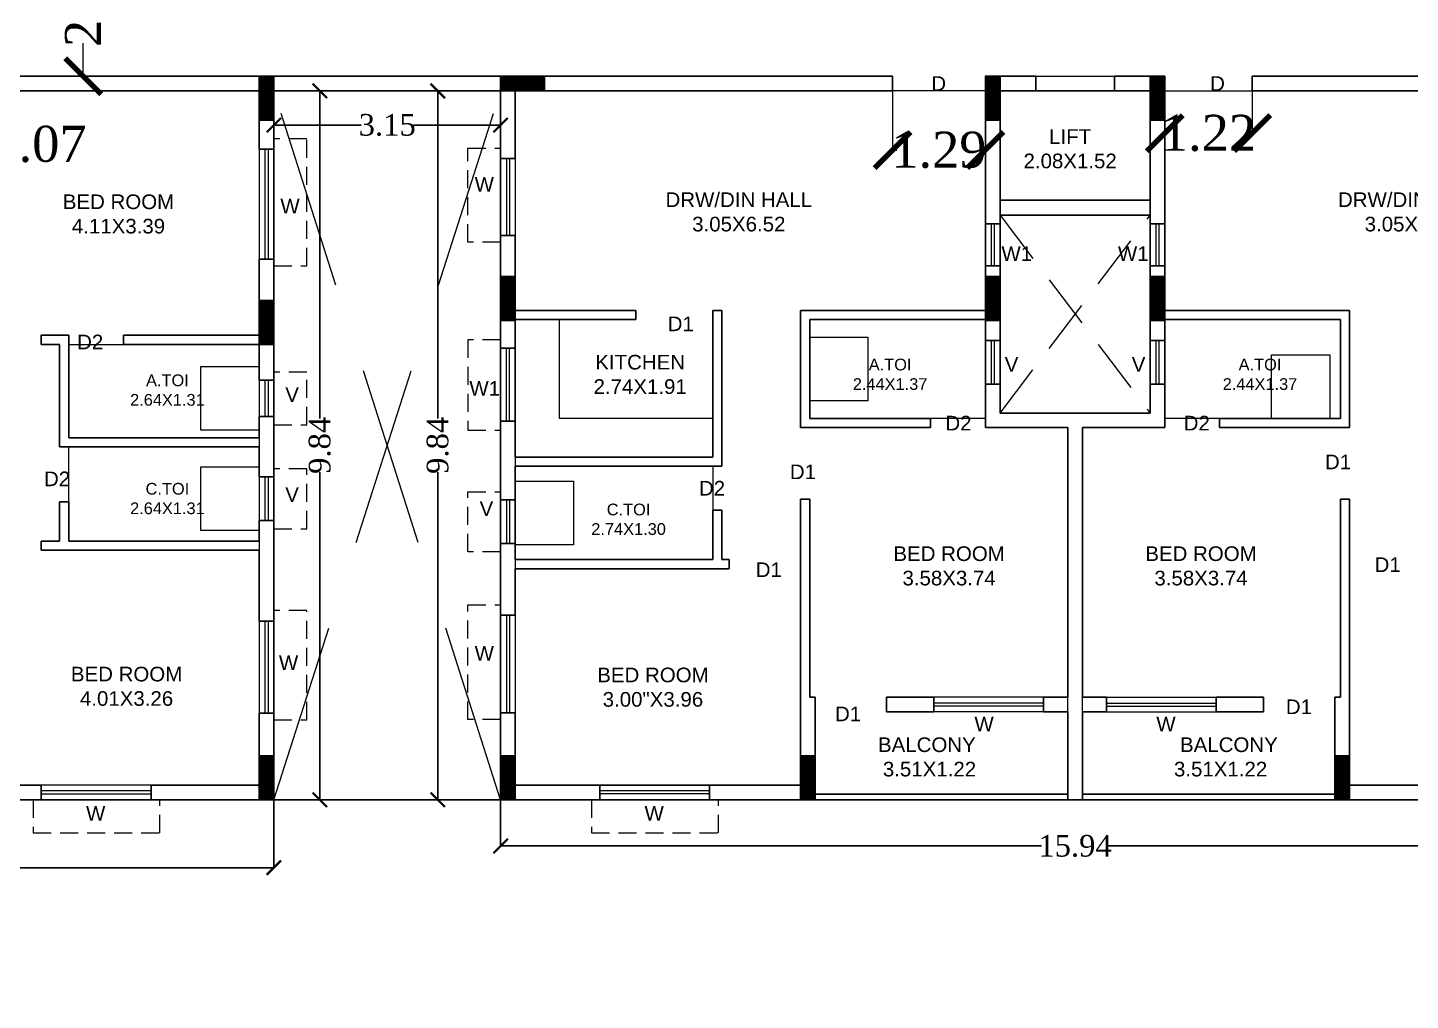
# Model space of a CAD drawing. Header units: metres. Extents: x 0 to 63445, y 32361 to 32804.
# Drawn here: x 63177.8 to 63196.99, y 32524.89 to 32538.39 of the extents above; entities that cross this region are included whole.
import ezdxf

# ---------------------------------------------------------------- set-up
doc = ezdxf.new("R2010")
doc.units = ezdxf.units.M
doc.header["$MEASUREMENT"] = 0
doc.header["$PDMODE"] = 34
doc.header["$PDSIZE"] = -10
for name, pattern in [('CONTINULUS', [0]), ('DASHED', [0.75, 0.5, -0.25]), ('DASHED2', [0.375, 0.25, -0.125])]:
    doc.linetypes.add(name, pattern=pattern)
doc.layers.get('0').update_dxf_attribs({"lineweight": 25})
doc.layers.add('BLK_1_FLR_7_BATH', color=3, linetype='Continuous', plot=False)
for name, color, linetype, lineweight in [('BLK_1_FLR_7_BLT_UP_AREA', 14, 'DASHED', 9), ('BLK_1_FLR_7_BLT_UP_AREA_DEDUCT', 41, 'DASHED', 9), ('BLK_1_FLR_7_EXIT_WIDTH_DOOR', 7, 'Continuous', 0), ('BLK_1_FLR_7_EXIT_WIDTH_STAIR', 7, 'Continuous', 0), ('BLK_1_FLR_7_LIFT_2', 1, 'DASHED', 9), ('BLK_1_FLR_7_UNITFA', 7, 'Continuous', 0), ('BLK_1_FLR_7_WATER_CLOSET', 7, 'Continuous', 0), ('COLUMN', 1, 'Continuous', 30), ('elev', 252, 'Continuous', 20), ('hatch', 251, 'Continuous', 20), ('PLAN_INFO', 1, 'Continuous', 20), ('TEXT-2', 65, 'Continuous', 18), ('wall', 7, 'Continuous', 30), ('window', 154, 'Continuous', 9)]:
    doc.layers.add(name, color=color, linetype=linetype, lineweight=lineweight)
doc.layers.add('text', color=65, linetype='Continuous')
doc.styles.add('AutoDCRFont', font='arial.ttf')
doc.styles.get("Standard").update_dxf_attribs({"font": 'arial.ttf', "height": 0.4})
doc.styles.add('style2', font='arial.ttf', dxfattribs={"height": 0.25})
doc.styles.add('TNR', font='times.ttf', dxfattribs={"height": 0.5})
doc.dimstyles.new('ARCHANA', dxfattribs={"dimscale": 0, "dimtxt": 0.5, "dimasz": 0.5, "dimexe": 0, "dimexo": 0, "dimgap": 0, "dimtad": 0, "dimzin": 0, "dimdsep": 46, "dimtxsty": 'TNR', "dimblk": 'ARCHTICK', "dimcen": 0.09, "dimclrd": 36, "dimclre": 36, "dimclrt": 7, "dimadec": 0, "dimazin": 0, "dimtfac": 1, "dimtofl": 0, "dimtmove": 0, "dimatfit": 3, "dimldrblk": 'ARCHTICK', "dimfxl": 1, "dimfrac": 2, "dimtolj": 1, "dimtzin": 0, "dimlwd": -1, "dimlwe": -1, "dimarcsym": 0})

# ---------------------------------------------------------------- blocks, each defined once
blk = doc.blocks.new('A$C7D115503')
at = {"layer": 'COLUMN', "ltscale": 3}
h = blk.add_hatch(dxfattribs=at)
h.set_pattern_fill('ANSI31', color=256, style=0)
h.paths.add_polyline_path([(-14.36, -11.59), (-6.36, -11.59), (-6.36, 12.41), (-14.36, 12.41)])
at = {"layer": 'COLUMN', "ltscale": 0.05}
for p, q in [((-14.36, 12.41), (-6.36, 12.41)), ((-14.36, 12.41), (-14.36, -11.59)), ((-6.36, 12.41), (-6.36, -11.59)), ((-6.36, -11.59), (-14.36, -11.59))]:
    blk.add_line(p, q, dxfattribs=at)
blk = doc.blocks.new('_ArchTick')
at = {"color": 0, "linetype": 'ByBlock', "const_width": 0.15}
blk.add_lwpolyline([(-0.5, -0.5), (0.5, 0.5)], dxfattribs=at)
blk = doc.blocks.new('*D505')
at = {"layer": 'Defpoints', "color": 0, "ltscale": 0.5, "transparency": 16777216}
for p in [(63170.897, 32527.672), (63181.212, 32527.672), (63181.212, 32526.73)]:
    blk.add_point(p, dxfattribs=at)
at = {"layer": 'wall', "color": 36, "ltscale": 0.5, "transparency": 16777216}
for p, q in [((63170.897, 32527.672), (63170.897, 32526.73)), ((63181.212, 32527.672), (63181.212, 32526.73)), ((63170.897, 32526.73), (63175.609, 32526.73)), ((63181.212, 32526.73), (63176.5, 32526.73))]:
    blk.add_line(p, q, dxfattribs=at)
at = {"layer": 'wall', "color": 36, "ltscale": 0.5, "transparency": 16777216, "xscale": 0.2, "yscale": 0.2, "zscale": 0.2, "rotation": 180}
blk.add_blockref('_ArchTick', (63170.897, 32526.73), dxfattribs=at)
at = {"layer": 'wall', "color": 36, "ltscale": 0.5, "transparency": 16777216, "xscale": 0.2, "yscale": 0.2, "zscale": 0.2}
blk.add_blockref('_ArchTick', (63181.212, 32526.73), dxfattribs=at)
at = {"layer": 'wall', "color": 7, "ltscale": 0.5, "transparency": 16777216, "insert": (63176.054, 32526.73), "char_height": 0.5, "attachment_point": 5, "style": 'TNR'}
blk.add_mtext('\\A1;{\\H0.6x;10.31}', dxfattribs=at)
blk = doc.blocks.new('*D506')
at = {"layer": 'Defpoints', "color": 0, "ltscale": 0.5, "transparency": 16777216}
for p in [(63181.212, 32537.51), (63181.85, 32537.51), (63181.212, 32527.672)]:
    blk.add_point(p, dxfattribs=at)
at = {"layer": 'wall', "color": 36, "ltscale": 0.5, "transparency": 16777216}
for p, q in [((63181.212, 32537.51), (63181.85, 32537.51)), ((63181.85, 32537.51), (63181.85, 32532.962)), ((63181.85, 32527.672), (63181.85, 32532.22)), ((63181.212, 32527.672), (63181.85, 32527.672))]:
    blk.add_line(p, q, dxfattribs=at)
at = {"layer": 'wall', "color": 36, "ltscale": 0.5, "transparency": 16777216, "xscale": 0.2, "yscale": 0.2, "zscale": 0.2}
for p, rotation in [((63181.85, 32537.51), 90), ((63181.85, 32527.672), 270)]:
    blk.add_blockref('_ArchTick', p, dxfattribs=dict(at, rotation=rotation))
at = {"layer": 'wall', "color": 7, "ltscale": 0.5, "transparency": 16777216, "insert": (63181.85, 32532.591), "char_height": 0.5, "attachment_point": 5, "rotation": 90, "style": 'TNR'}
blk.add_mtext('\\A1;{\\H0.6x;9.84}', dxfattribs=at)
blk = doc.blocks.new('*D507')
at = {"layer": 'Defpoints', "color": 0, "ltscale": 0.5, "transparency": 16777216}
for p in [(63181.212, 32537.51), (63184.36, 32537.51), (63184.36, 32537.036)]:
    blk.add_point(p, dxfattribs=at)
at = {"layer": 'wall', "color": 36, "ltscale": 0.5, "transparency": 16777216}
for p, q in [((63181.212, 32537.51), (63181.212, 32537.036)), ((63184.36, 32537.51), (63184.36, 32537.036)), ((63181.212, 32537.036), (63182.422, 32537.036)), ((63184.36, 32537.036), (63183.15, 32537.036))]:
    blk.add_line(p, q, dxfattribs=at)
at = {"layer": 'wall', "color": 36, "ltscale": 0.5, "transparency": 16777216, "xscale": 0.2, "yscale": 0.2, "zscale": 0.2, "rotation": 180}
blk.add_blockref('_ArchTick', (63181.212, 32537.036), dxfattribs=at)
at = {"layer": 'wall', "color": 36, "ltscale": 0.5, "transparency": 16777216, "xscale": 0.2, "yscale": 0.2, "zscale": 0.2}
blk.add_blockref('_ArchTick', (63184.36, 32537.036), dxfattribs=at)
at = {"layer": 'wall', "color": 7, "ltscale": 0.5, "transparency": 16777216, "insert": (63182.786, 32537.036), "char_height": 0.5, "attachment_point": 5, "style": 'TNR'}
blk.add_mtext('\\A1;{\\H0.6x;3.15}', dxfattribs=at)
blk = doc.blocks.new('*D508')
at = {"layer": 'Defpoints', "color": 0, "ltscale": 0.5, "transparency": 16777216}
for p in [(63184.36, 32537.51), (63183.487, 32527.672), (63184.36, 32527.672)]:
    blk.add_point(p, dxfattribs=at)
at = {"layer": 'wall', "color": 36, "ltscale": 0.5, "transparency": 16777216}
for p, q in [((63184.36, 32537.51), (63183.487, 32537.51)), ((63183.487, 32537.51), (63183.487, 32532.962)), ((63183.487, 32527.672), (63183.487, 32532.22)), ((63184.36, 32527.672), (63183.487, 32527.672))]:
    blk.add_line(p, q, dxfattribs=at)
at = {"layer": 'wall', "color": 36, "ltscale": 0.5, "transparency": 16777216, "xscale": 0.2, "yscale": 0.2, "zscale": 0.2}
for p, rotation in [((63183.487, 32537.51), 90), ((63183.487, 32527.672), 270)]:
    blk.add_blockref('_ArchTick', p, dxfattribs=dict(at, rotation=rotation))
at = {"layer": 'wall', "color": 7, "ltscale": 0.5, "transparency": 16777216, "insert": (63183.487, 32532.591), "char_height": 0.5, "attachment_point": 5, "rotation": 90, "style": 'TNR'}
blk.add_mtext('\\A1;{\\H0.6x;9.84}', dxfattribs=at)
blk = doc.blocks.new('*D509')
at = {"layer": 'Defpoints', "color": 0, "ltscale": 0.5, "transparency": 16777216}
for p in [(63184.36, 32527.672), (63200.304, 32527.672), (63200.304, 32527.031)]:
    blk.add_point(p, dxfattribs=at)
at = {"layer": 'wall', "color": 36, "ltscale": 0.5, "transparency": 16777216}
for p, q in [((63184.36, 32527.672), (63184.36, 32527.031)), ((63200.304, 32527.672), (63200.304, 32527.031)), ((63184.36, 32527.031), (63191.867, 32527.031)), ((63200.304, 32527.031), (63192.797, 32527.031))]:
    blk.add_line(p, q, dxfattribs=at)
at = {"layer": 'wall', "color": 36, "ltscale": 0.5, "transparency": 16777216, "xscale": 0.2, "yscale": 0.2, "zscale": 0.2, "rotation": 180}
blk.add_blockref('_ArchTick', (63184.36, 32527.031), dxfattribs=at)
at = {"layer": 'wall', "color": 36, "ltscale": 0.5, "transparency": 16777216, "xscale": 0.2, "yscale": 0.2, "zscale": 0.2}
blk.add_blockref('_ArchTick', (63200.304, 32527.031), dxfattribs=at)
at = {"layer": 'wall', "color": 7, "ltscale": 0.5, "transparency": 16777216, "insert": (63192.332, 32527.031), "char_height": 0.5, "attachment_point": 5, "style": 'TNR'}
blk.add_mtext('\\A1;{\\H0.6x;15.94}', dxfattribs=at)
blk = doc.blocks.new('*D961')
at = {"layer": 'BLK_1_FLR_7_EXIT_WIDTH_STAIR', "color": 36, "ltscale": 0.5, "transparency": 16777216}
for p, q in [((63177.907, 32539.847), (63178.568, 32539.847)), ((63178.568, 32539.847), (63178.568, 32539.388)), ((63178.568, 32537.714), (63178.568, 32538.173)), ((63177.907, 32537.714), (63178.568, 32537.714))]:
    blk.add_line(p, q, dxfattribs=at)
at = {"layer": 'Defpoints', "color": 0, "ltscale": 0.5, "transparency": 16777216}
for p in [(63177.907, 32539.847), (63178.568, 32539.847), (63177.907, 32537.714)]:
    blk.add_point(p, dxfattribs=at)
at = {"layer": 'BLK_1_FLR_7_EXIT_WIDTH_STAIR', "color": 36, "ltscale": 0.5, "transparency": 16777216, "xscale": 0.5, "yscale": 0.5, "zscale": 0.5}
for p, rotation in [((63178.568, 32539.847), 90), ((63178.568, 32537.714), 270)]:
    blk.add_blockref('_ArchTick', p, dxfattribs=dict(at, rotation=rotation))
at = {"layer": 'BLK_1_FLR_7_EXIT_WIDTH_STAIR', "color": 7, "ltscale": 0.5, "transparency": 16777216, "insert": (63178.568, 32538.78), "char_height": 0.5, "attachment_point": 5, "rotation": 90, "style": 'TNR'}
blk.add_mtext('\\A1;2.13', dxfattribs=at)
blk = doc.blocks.new('*D962')
at = {"layer": 'BLK_1_FLR_7_EXIT_WIDTH_DOOR', "color": 36, "ltscale": 0.5, "transparency": 16777216}
for p, q in [((63189.799, 32537.714), (63189.799, 32536.689)), ((63191.088, 32537.714), (63191.088, 32536.689)), ((63189.799, 32536.689), (63189.857, 32536.689)), ((63191.088, 32536.689), (63191.03, 32536.689))]:
    blk.add_line(p, q, dxfattribs=at)
at = {"layer": 'Defpoints', "color": 0, "ltscale": 0.5, "transparency": 16777216}
for p in [(63189.799, 32537.714), (63191.088, 32537.714), (63191.088, 32536.689)]:
    blk.add_point(p, dxfattribs=at)
at = {"layer": 'BLK_1_FLR_7_EXIT_WIDTH_DOOR', "color": 36, "ltscale": 0.5, "transparency": 16777216, "xscale": 0.5, "yscale": 0.5, "zscale": 0.5, "rotation": 180}
blk.add_blockref('_ArchTick', (63189.799, 32536.689), dxfattribs=at)
at = {"layer": 'BLK_1_FLR_7_EXIT_WIDTH_DOOR', "color": 36, "ltscale": 0.5, "transparency": 16777216, "xscale": 0.5, "yscale": 0.5, "zscale": 0.5}
blk.add_blockref('_ArchTick', (63191.088, 32536.689), dxfattribs=at)
at = {"layer": 'BLK_1_FLR_7_EXIT_WIDTH_DOOR', "color": 7, "ltscale": 0.5, "transparency": 16777216, "insert": (63190.443, 32536.689), "char_height": 0.5, "attachment_point": 5, "style": 'TNR'}
blk.add_mtext('\\A1;1.29', dxfattribs=at)
blk = doc.blocks.new('*D1049')
at = {"layer": 'BLK_1_FLR_7_EXIT_WIDTH_DOOR', "color": 36, "ltscale": 0.5, "transparency": 16777216}
for p, q in [((63175.8, 32537.358), (63175.8, 32536.77)), ((63176.866, 32537.358), (63176.866, 32536.77)), ((63175.8, 32536.77), (63176.866, 32536.77)), ((63176.866, 32536.77), (63177.366, 32536.77))]:
    blk.add_line(p, q, dxfattribs=at)
at = {"layer": 'Defpoints', "color": 0, "ltscale": 0.5, "transparency": 16777216}
for p in [(63175.8, 32537.358), (63176.866, 32537.358), (63176.866, 32536.77)]:
    blk.add_point(p, dxfattribs=at)
at = {"layer": 'BLK_1_FLR_7_EXIT_WIDTH_DOOR', "color": 36, "ltscale": 0.5, "transparency": 16777216, "xscale": 0.5, "yscale": 0.5, "zscale": 0.5, "rotation": 180}
blk.add_blockref('_ArchTick', (63175.8, 32536.77), dxfattribs=at)
at = {"layer": 'BLK_1_FLR_7_EXIT_WIDTH_DOOR', "color": 36, "ltscale": 0.5, "transparency": 16777216, "xscale": 0.5, "yscale": 0.5, "zscale": 0.5}
blk.add_blockref('_ArchTick', (63176.866, 32536.77), dxfattribs=at)
at = {"layer": 'BLK_1_FLR_7_EXIT_WIDTH_DOOR', "color": 7, "ltscale": 0.5, "transparency": 16777216, "insert": (63177.953, 32536.77), "char_height": 0.5, "attachment_point": 5, "style": 'TNR'}
blk.add_mtext('\\A1;1.07', dxfattribs=at)
blk = doc.blocks.new('*D1052')
at = {"layer": 'BLK_1_FLR_7_EXIT_WIDTH_DOOR', "color": 36, "ltscale": 0.5, "transparency": 16777216}
for p, q in [((63193.577, 32537.714), (63193.577, 32536.923)), ((63194.792, 32537.714), (63194.792, 32536.923)), ((63193.577, 32536.923), (63193.597, 32536.923)), ((63194.792, 32536.923), (63194.772, 32536.923))]:
    blk.add_line(p, q, dxfattribs=at)
at = {"layer": 'Defpoints', "color": 0, "ltscale": 0.5, "transparency": 16777216}
for p in [(63193.577, 32537.714), (63194.792, 32537.714), (63194.792, 32536.923)]:
    blk.add_point(p, dxfattribs=at)
at = {"layer": 'BLK_1_FLR_7_EXIT_WIDTH_DOOR', "color": 36, "ltscale": 0.5, "transparency": 16777216, "xscale": 0.5, "yscale": 0.5, "zscale": 0.5, "rotation": 180}
blk.add_blockref('_ArchTick', (63193.577, 32536.923), dxfattribs=at)
at = {"layer": 'BLK_1_FLR_7_EXIT_WIDTH_DOOR', "color": 36, "ltscale": 0.5, "transparency": 16777216, "xscale": 0.5, "yscale": 0.5, "zscale": 0.5}
blk.add_blockref('_ArchTick', (63194.792, 32536.923), dxfattribs=at)
at = {"layer": 'BLK_1_FLR_7_EXIT_WIDTH_DOOR', "color": 7, "ltscale": 0.5, "transparency": 16777216, "insert": (63194.184, 32536.923), "char_height": 0.5, "attachment_point": 5, "style": 'TNR'}
blk.add_mtext('\\A1;1.22', dxfattribs=at)

msp = doc.modelspace()

# ---------------------------------------------------------------- linework, layer by layer
at = {"layer": 'BLK_1_FLR_7_BATH', "color": 3}
for points in [[(63191.0875, 32532.9636), (63188.649, 32532.9636), (63188.649, 32534.3352), (63191.0875, 32534.3352)], [(63196.0152, 32532.9636), (63193.5767, 32532.9636), (63193.5767, 32534.3352), (63196.0152, 32534.3352)], [(63181.0084, 32532.6969), (63178.3651, 32532.6969), (63178.3651, 32533.9923), (63181.0084, 32533.9923)], [(63181.0084, 32531.2617), (63178.3651, 32531.2617), (63178.3651, 32532.5699), (63181.0084, 32532.5699)], [(63187.3028, 32531.0053), (63184.5633, 32531.0053), (63184.5633, 32532.302), (63187.3028, 32532.302)]]:
    msp.add_lwpolyline(points, close=True, dxfattribs=at)
at = {"layer": 'BLK_1_FLR_7_BLT_UP_AREA', "color": 14, "linetype": 'CONTINULUS', "ltscale": 0.05}
msp.add_lwpolyline([(63233.1569, 32549.8891), (63170.8973, 32549.8891), (63170.8973, 32548.2802), (63170.2876, 32548.2802), (63170.2876, 32546.4302), (63169.778, 32546.4302), (63169.778, 32546.4302), (63169.778, 32539.9996), (63170.8973, 32539.9996), (63170.8973, 32537.5611), (63169.778, 32537.5611), (63169.778, 32531.1305), (63170.2876, 32531.1305), (63170.2876, 32529.2805), (63170.8973, 32529.2805), (63170.8973, 32527.6716), (63233.1569, 32527.6716)], dxfattribs=at)
at = {"layer": 'BLK_1_FLR_7_BLT_UP_AREA_DEDUCT', "color": 14, "linetype": 'Continuous'}
for points in [[(63184.3601, 32527.6716), (63181.2116, 32527.6716), (63181.2116, 32537.5103), (63184.3601, 32537.5103)], [(63191.2907, 32537.5103), (63193.3736, 32537.5103), (63193.3736, 32535.9931), (63191.2907, 32535.9931)], [(63193.3736, 32535.7831), (63191.2907, 32535.7831), (63191.2907, 32533.0398), (63193.3736, 32533.0398)]]:
    msp.add_lwpolyline(points, close=True, dxfattribs=at)
at = {"layer": 'BLK_1_FLR_7_LIFT_2', "color": 1, "linetype": 'CONTINULUS', "ltscale": 0.05}
msp.add_lwpolyline([(63193.3736, 32537.5103), (63191.2907, 32537.5103), (63191.2907, 32535.9931), (63193.3736, 32535.9931)], close=True, dxfattribs=at)
at = {"layer": 'BLK_1_FLR_7_UNITFA', "color": 3, "ltscale": 0.5}
for points in [[(63169.8542, 32537.4849), (63170.8973, 32537.4849), (63170.8973, 32537.3579), (63176.9934, 32537.3579), (63176.9934, 32537.5103), (63181.0084, 32537.5103), (63181.0084, 32527.8748), (63171.1005, 32527.8748), (63171.1005, 32529.4837), (63170.4899, 32529.4837), (63170.4909, 32531.2617), (63169.8542, 32531.2617), (63169.8542, 32537.4849)], [(63192.2305, 32527.7489), (63192.2305, 32532.8366), (63191.0875, 32532.8366), (63191.0875, 32537.5103), (63184.5633, 32537.5103), (63184.5633, 32527.8759), (63188.5982, 32527.8759), (63188.5982, 32527.7489), (63192.2305, 32527.7489)], [(63192.4338, 32527.7489), (63192.4338, 32532.8366), (63193.5768, 32532.8366), (63193.5768, 32537.5103), (63200.101, 32537.5103), (63200.101, 32527.8759), (63196.0661, 32527.8759), (63196.0661, 32527.7489), (63192.4338, 32527.7489)]]:
    msp.add_lwpolyline(points, close=True, dxfattribs=at)
at = {"layer": 'BLK_1_FLR_7_WATER_CLOSET', "color": 3}
for points in [[(63189.4577, 32533.2069), (63188.649, 32533.2069), (63188.649, 32534.0919), (63189.4577, 32534.0919)], [(63195.8683, 32532.9636), (63195.0596, 32532.9636), (63195.0596, 32533.8485), (63195.8683, 32533.8485)], [(63181.0084, 32532.8013), (63180.1997, 32532.8013), (63180.1997, 32533.6862), (63181.0084, 32533.6862)], [(63181.0084, 32531.409), (63180.1997, 32531.409), (63180.1997, 32532.2939), (63181.0084, 32532.2939)], [(63185.372, 32531.2112), (63184.5633, 32531.2112), (63184.5633, 32532.0961), (63185.372, 32532.0961)]]:
    msp.add_lwpolyline(points, close=True, dxfattribs=at)
at = {"layer": 'elev', "linetype": 'DASHED2', "ltscale": 3}
for p, q in [((63191.2907, 32533.0398), (63193.3736, 32535.7831)), ((63191.2907, 32535.7831), (63193.3736, 32533.0398))]:
    msp.add_line(p, q, dxfattribs=at)
at = {"layer": 'elev', "ltscale": 0.05}
for p in [(63185.1729, 32534.3352), (63187.3028, 32532.9636)]:
    msp.add_line(p, (63185.1729, 32532.9636), dxfattribs=at)
at = {"layer": 'hatch'}
for p, q in [((63191.786, 32537.7135), (63193.0053, 32537.7135)), ((63191.786, 32537.5103), (63193.0053, 32537.5103))]:
    msp.add_line(p, q, dxfattribs=at)
at = {"layer": 'hatch', "linetype": 'DASHED2', "ltscale": 10}
for p, q in [((63181.2116, 32527.6716), (63184.3601, 32537.5103)), ((63184.3601, 32527.6727), (63181.2116, 32537.5103))]:
    msp.add_line(p, q, dxfattribs=at)
at = {"layer": 'wall'}
for p, q in [((63177.0696, 32537.7135), (63181.0084, 32537.7135)), ((63181.2116, 32537.7135), (63189.7994, 32537.7135)), ((63191.0875, 32537.7135), (63191.786, 32537.7135)), ((63191.786, 32537.5103), (63191.786, 32537.7135)), ((63193.5768, 32537.7135), (63192.8783, 32537.7135)), ((63192.8783, 32537.5103), (63192.8783, 32537.7135)), ((63177.0696, 32537.5103), (63181.0084, 32537.5103)), ((63181.2116, 32537.5103), (63189.7994, 32537.5103)), ((63191.2907, 32537.5103), (63191.786, 32537.5103)), ((63193.3736, 32537.5103), (63192.8783, 32537.5103)), ((63191.2907, 32535.7831), (63193.3736, 32535.7831)), ((63191.2907, 32535.7831), (63193.3736, 32535.7831)), ((63177.9841, 32534.1193), (63178.3651, 32534.1193)), ((63177.9841, 32533.9923), (63177.9841, 32534.1193)), ((63178.3651, 32532.6969), (63178.3651, 32534.1193)), ((63179.1271, 32534.1193), (63181.0084, 32534.1193)), ((63179.1271, 32533.9923), (63179.1271, 32534.1193)), ((63178.2381, 32533.9923), (63177.9841, 32533.9923)), ((63178.2381, 32532.5699), (63178.2381, 32533.9923)), ((63179.1271, 32533.9923), (63181.0084, 32533.9923)), ((63178.2381, 32531.2617), (63178.2381, 32531.8079)), ((63178.3651, 32531.2617), (63178.3651, 32531.8079)), ((63181.2116, 32527.6716), (63184.3601, 32527.6716))]:
    msp.add_line(p, q, dxfattribs=at)
at = {"layer": 'wall', "ltscale": 0.05}
for p, q in [((63189.7994, 32537.5103), (63189.7994, 32537.7135)), ((63191.0875, 32535.6647), (63191.0875, 32537.7135)), ((63193.5768, 32535.6647), (63193.5768, 32537.7135)), ((63194.7922, 32537.5103), (63194.7922, 32537.7135)), ((63184.3601, 32537.5103), (63184.3601, 32536.5723)), ((63184.5633, 32537.5103), (63184.5633, 32536.5723)), ((63189.7994, 32537.5103), (63184.5633, 32537.5103)), ((63191.2907, 32535.7831), (63191.2907, 32537.5103)), ((63193.3736, 32535.7831), (63193.3736, 32537.5103)), ((63194.7922, 32537.5103), (63200.101, 32537.5103)), ((63181.0084, 32537.1039), (63181.0084, 32536.7004)), ((63181.2116, 32537.1039), (63181.2116, 32536.7004)), ((63191.2907, 32535.6647), (63191.2907, 32535.7831)), ((63193.3736, 32535.6647), (63193.3736, 32535.7831)), ((63184.3601, 32535.5055), (63184.3601, 32533.9418)), ((63184.5633, 32535.5055), (63184.5633, 32534.4622)), ((63181.0084, 32535.1763), (63181.0084, 32534.1193)), ((63181.2116, 32535.1763), (63181.2116, 32533.4962)), ((63191.0875, 32534.4622), (63191.0875, 32535.0805)), ((63191.2907, 32534.0475), (63191.2907, 32535.0805)), ((63193.3736, 32534.0475), (63193.3736, 32535.0805)), ((63193.5768, 32534.4622), (63193.5768, 32535.0805)), ((63186.236, 32534.4622), (63184.5633, 32534.4622)), ((63186.236, 32534.4622), (63186.236, 32534.3352)), ((63187.3028, 32534.4622), (63187.3028, 32532.429)), ((63187.4298, 32534.4622), (63187.3028, 32534.4622)), ((63187.4298, 32534.4622), (63187.4298, 32532.302)), ((63188.522, 32534.4622), (63188.522, 32532.8366)), ((63188.522, 32534.4622), (63191.0875, 32534.4622)), ((63196.1423, 32534.4622), (63193.5768, 32534.4622)), ((63196.1423, 32534.4622), (63196.1423, 32532.8366)), ((63184.5633, 32534.3352), (63184.5633, 32533.9418)), ((63186.236, 32534.3352), (63184.5633, 32534.3352)), ((63188.649, 32534.3352), (63188.649, 32532.9636)), ((63188.649, 32534.3352), (63191.0875, 32534.3352)), ((63191.0875, 32534.0475), (63191.0875, 32534.3352)), ((63196.0153, 32534.3352), (63193.5768, 32534.3352)), ((63193.5768, 32534.0475), (63193.5768, 32534.3352)), ((63196.0153, 32534.3352), (63196.0153, 32532.9636)), ((63181.0084, 32533.9923), (63181.0084, 32533.4962)), ((63191.0875, 32532.8366), (63191.0875, 32533.4379)), ((63191.2907, 32533.0398), (63191.2907, 32533.4379)), ((63193.3736, 32533.0398), (63193.3736, 32533.4379)), ((63193.5768, 32532.8366), (63193.5768, 32533.4379)), ((63181.0084, 32532.9913), (63181.0084, 32532.6969)), ((63181.2116, 32532.9913), (63181.2116, 32532.1562)), ((63184.3601, 32532.9257), (63184.3601, 32531.8369)), ((63184.5633, 32532.9257), (63184.5633, 32532.429)), ((63190.3255, 32532.9636), (63188.649, 32532.9636)), ((63190.3255, 32532.8366), (63190.3255, 32532.9636)), ((63193.3736, 32533.0398), (63191.2907, 32533.0398)), ((63194.3388, 32532.9636), (63196.0153, 32532.9636)), ((63194.3388, 32532.8366), (63194.3388, 32532.9636)), ((63181.0084, 32532.6969), (63178.3651, 32532.6969)), ((63190.3255, 32532.8366), (63188.522, 32532.8366)), ((63192.2305, 32532.8366), (63191.0875, 32532.8366)), ((63192.2305, 32529.0952), (63192.2305, 32532.8366)), ((63192.2305, 32529.0952), (63192.2305, 32532.8366)), ((63192.4338, 32532.8366), (63193.5768, 32532.8366)), ((63192.4338, 32529.0952), (63192.4338, 32532.8366)), ((63192.4338, 32529.0952), (63192.4338, 32532.8366)), ((63194.3388, 32532.8366), (63196.1423, 32532.8366)), ((63181.0084, 32532.5699), (63178.2381, 32532.5699)), ((63181.0084, 32532.5699), (63181.0084, 32532.1562)), ((63187.3028, 32532.429), (63184.5633, 32532.429)), ((63184.5633, 32532.302), (63184.5633, 32531.8369)), ((63187.4298, 32532.302), (63184.5633, 32532.302)), ((63178.3651, 32531.8079), (63178.2381, 32531.8079)), ((63188.649, 32531.846), (63188.522, 32531.846)), ((63188.649, 32531.846), (63188.522, 32531.846)), ((63188.522, 32531.846), (63188.522, 32528.2823)), ((63188.649, 32531.846), (63188.649, 32529.0952)), ((63196.0153, 32531.846), (63196.1423, 32531.846)), ((63196.0153, 32531.846), (63196.1423, 32531.846)), ((63196.0153, 32531.846), (63196.0153, 32529.0952)), ((63196.1423, 32531.846), (63196.1423, 32528.2823)), ((63181.0084, 32531.5466), (63181.0084, 32531.2617)), ((63181.2116, 32531.5466), (63181.2116, 32530.1532)), ((63187.4298, 32531.6924), (63187.3028, 32531.6924)), ((63187.3028, 32531.6924), (63187.3028, 32531.0053)), ((63187.4298, 32531.6924), (63187.4298, 32531.0053)), ((63177.9841, 32531.2617), (63177.9841, 32531.1347)), ((63178.2381, 32531.2617), (63177.9841, 32531.2617)), ((63181.0084, 32531.2617), (63178.3651, 32531.2617)), ((63184.3601, 32531.2273), (63184.3601, 32530.2338)), ((63184.5633, 32531.2273), (63184.5633, 32531.0053)), ((63178.1873, 32531.1347), (63177.9841, 32531.1347)), ((63181.0084, 32531.1347), (63178.0603, 32531.1347)), ((63181.0084, 32531.1347), (63181.0084, 32530.1532)), ((63187.3028, 32531.0053), (63184.5633, 32531.0053)), ((63187.3028, 32531.0053), (63184.5633, 32531.0053)), ((63187.5314, 32531.0053), (63187.4298, 32531.0053)), ((63187.5314, 32531.0053), (63187.5314, 32530.8783)), ((63184.5633, 32530.8783), (63184.5633, 32530.2338)), ((63187.4298, 32530.8783), (63184.5633, 32530.8783)), ((63187.5314, 32530.8783), (63184.5633, 32530.8783)), ((63188.7252, 32529.0952), (63188.649, 32529.0952)), ((63188.7252, 32529.0952), (63188.7252, 32528.2823)), ((63190.3718, 32529.0952), (63189.7159, 32529.0952)), ((63189.7159, 32529.0952), (63189.7159, 32528.892)), ((63192.2305, 32529.0952), (63191.8958, 32529.0952)), ((63192.4338, 32529.0952), (63192.7685, 32529.0952)), ((63194.2925, 32529.0952), (63194.9484, 32529.0952)), ((63194.9484, 32529.0952), (63194.9484, 32528.892)), ((63195.9391, 32529.0952), (63196.0153, 32529.0952)), ((63195.9391, 32529.0952), (63195.9391, 32528.2823)), ((63181.0084, 32528.8746), (63181.0084, 32527.8748)), ((63181.2116, 32528.8746), (63181.2116, 32527.6716)), ((63184.3601, 32528.8802), (63184.3601, 32527.6727)), ((63184.5633, 32528.8802), (63184.5633, 32527.8759)), ((63190.3718, 32528.892), (63189.7159, 32528.892)), ((63192.2305, 32528.892), (63191.8958, 32528.892)), ((63192.2305, 32527.6727), (63192.2305, 32528.892)), ((63192.2305, 32527.6727), (63192.2305, 32528.892)), ((63192.4338, 32528.892), (63192.7685, 32528.892)), ((63192.4338, 32527.6727), (63192.4338, 32528.892)), ((63192.4338, 32527.6727), (63192.4338, 32528.892)), ((63194.2925, 32528.892), (63194.9484, 32528.892)), ((63188.522, 32528.2823), (63188.522, 32527.6727)), ((63188.5982, 32528.2823), (63188.5982, 32527.7489)), ((63196.0661, 32528.2823), (63196.0661, 32527.7489)), ((63196.1423, 32528.2823), (63196.1423, 32527.6727)), ((63177.0696, 32527.8748), (63177.9841, 32527.8748)), ((63177.9841, 32527.8748), (63177.9841, 32527.8621)), ((63179.5081, 32527.8748), (63181.0084, 32527.8748)), ((63185.7358, 32527.8759), (63184.5633, 32527.8759)), ((63185.7358, 32527.8759), (63185.7358, 32527.8632)), ((63188.522, 32527.8759), (63187.2598, 32527.8759)), ((63188.5982, 32527.7489), (63192.2305, 32527.7489)), ((63196.0661, 32527.7489), (63192.4338, 32527.7489)), ((63196.1423, 32527.8759), (63197.4045, 32527.8759)), ((63177.0696, 32527.6716), (63177.9841, 32527.6716)), ((63179.5081, 32527.6716), (63181.0084, 32527.6716)), ((63185.7358, 32527.6727), (63184.3601, 32527.6727)), ((63188.522, 32527.6727), (63187.2598, 32527.6727)), ((63188.522, 32527.6727), (63192.2305, 32527.6727)), ((63192.2305, 32527.6727), (63192.4338, 32527.6727)), ((63192.4338, 32527.6727), (63192.2305, 32527.6727)), ((63192.4338, 32527.6727), (63192.2305, 32527.6727)), ((63192.2305, 32527.6727), (63192.4338, 32527.6727)), ((63196.1423, 32527.6727), (63192.4338, 32527.6727)), ((63196.1423, 32527.6727), (63197.4045, 32527.6727))]:
    msp.add_line(p, q, dxfattribs=at)
at = {"layer": 'wall', "ltscale": 0.5}
msp.add_line((63199.6946, 32537.7135), (63194.7922, 32537.7135), dxfattribs=at)
at = {"layer": 'wall', "ltscale": 3}
for p, q in [((63181.0084, 32536.7004), (63181.2116, 32536.7004)), ((63184.5633, 32536.5723), (63184.3601, 32536.5723)), ((63191.0875, 32535.6647), (63191.2907, 32535.6647)), ((63193.5768, 32535.6647), (63193.3736, 32535.6647)), ((63184.5633, 32535.5055), (63184.3601, 32535.5055)), ((63181.0084, 32535.1763), (63181.2116, 32535.1763)), ((63191.0875, 32535.0805), (63191.2907, 32535.0805)), ((63193.5768, 32535.0805), (63193.3736, 32535.0805)), ((63191.0875, 32534.0475), (63191.2907, 32534.0475)), ((63193.5768, 32534.0475), (63193.3736, 32534.0475)), ((63184.3601, 32533.9418), (63184.5633, 32533.9418)), ((63181.0084, 32533.4962), (63181.2116, 32533.4962)), ((63191.0875, 32533.4379), (63191.2907, 32533.4379)), ((63193.5768, 32533.4379), (63193.3736, 32533.4379)), ((63181.0084, 32532.9913), (63181.2116, 32532.9913)), ((63184.3601, 32532.9257), (63184.5633, 32532.9257)), ((63181.0084, 32532.1562), (63181.2116, 32532.1562)), ((63184.5633, 32531.8369), (63184.3601, 32531.8369)), ((63181.0084, 32531.5466), (63181.2116, 32531.5466)), ((63184.5633, 32531.2273), (63184.3601, 32531.2273)), ((63184.5633, 32530.2338), (63184.3601, 32530.2338)), ((63181.0084, 32530.1532), (63181.2116, 32530.1532)), ((63190.3718, 32528.892), (63190.3718, 32529.0952)), ((63191.8958, 32528.892), (63191.8958, 32529.0952)), ((63192.7685, 32528.892), (63192.7685, 32529.0952)), ((63194.2925, 32528.892), (63194.2925, 32529.0952)), ((63181.0084, 32528.8746), (63181.2116, 32528.8746)), ((63184.5633, 32528.8802), (63184.3601, 32528.8802)), ((63177.9841, 32527.6716), (63177.9841, 32527.8748)), ((63179.5081, 32527.6716), (63179.5081, 32527.8748)), ((63185.7358, 32527.6727), (63185.7358, 32527.8759)), ((63187.2598, 32527.6727), (63187.2598, 32527.8759))]:
    msp.add_line(p, q, dxfattribs=at)
at = {"layer": 'wall', "ltscale": 0.1}
for p, q in [((63191.0875, 32534.0475), (63191.0875, 32534.1052)), ((63193.5768, 32534.0475), (63193.5768, 32534.1052)), ((63181.0084, 32533.4962), (63181.0084, 32533.9923)), ((63181.0084, 32532.1562), (63181.0084, 32532.214)), ((63184.5633, 32531.8369), (63184.5633, 32531.8946))]:
    msp.add_line(p, q, dxfattribs=at)
at = {"layer": 'wall', "ltscale": 0.5}
msp.add_lwpolyline([(63200.3042, 32527.6716), (63184.3601, 32527.6716), (63184.3601, 32537.5103), (63181.2116, 32537.5103), (63181.2116, 32527.6716), (63170.8973, 32527.6716), (63170.8973, 32529.2805), (63170.2876, 32529.2805), (63170.2876, 32531.1305), (63169.778, 32531.1305), (63169.778, 32537.5611), (63170.8973, 32537.5611), (63170.8973, 32539.9996), (63169.778, 32539.9996), (63169.778, 32546.4302), (63170.2876, 32546.4302), (63170.2876, 32548.2802), (63170.8973, 32548.2802), (63170.8973, 32549.8891), (63181.2116, 32549.8891), (63181.2116, 32540.0504), (63184.3601, 32540.0504), (63184.3601, 32549.8891), (63200.3042, 32549.8891)], dxfattribs=at)
for points in [[(63191.2907, 32537.5103), (63193.3736, 32537.5103), (63193.3736, 32535.7831), (63191.2907, 32535.7831)], [(63191.2907, 32535.7831), (63193.3736, 32535.7831), (63193.3736, 32533.0398), (63191.2907, 32533.0398)]]:
    msp.add_lwpolyline(points, close=True, dxfattribs=at)
at = {"layer": 'window'}
for p, q in [((63181.0084, 32536.7004), (63181.0084, 32535.1773)), ((63181.0883, 32536.7004), (63181.0883, 32535.1773)), ((63181.1316, 32536.7004), (63181.1316, 32535.1773)), ((63181.2116, 32536.7004), (63181.2116, 32535.1773)), ((63184.3601, 32536.5671), (63184.3601, 32535.5064)), ((63184.4401, 32536.5671), (63184.4401, 32535.5064)), ((63184.4834, 32536.5671), (63184.4834, 32535.5064)), ((63184.5633, 32536.5723), (63184.5633, 32535.5055)), ((63191.0875, 32535.6647), (63191.0875, 32535.0814)), ((63191.1675, 32535.6595), (63191.1675, 32535.0814)), ((63191.2108, 32535.6595), (63191.2108, 32535.0814)), ((63191.2907, 32535.6595), (63191.2907, 32535.0814)), ((63193.3736, 32535.6595), (63193.3736, 32535.0814)), ((63193.4535, 32535.6595), (63193.4535, 32535.0814)), ((63193.4968, 32535.6595), (63193.4968, 32535.0814)), ((63193.5768, 32535.6647), (63193.5768, 32535.0814)), ((63191.0875, 32534.0475), (63191.0875, 32534.0475)), ((63191.0875, 32534.0475), (63191.0875, 32533.4388)), ((63191.1675, 32534.0475), (63191.1675, 32533.4388)), ((63191.2108, 32534.0475), (63191.2108, 32533.4388)), ((63191.2907, 32534.0475), (63191.2907, 32533.4388)), ((63193.3736, 32534.0475), (63193.3736, 32533.4388)), ((63193.4535, 32534.0475), (63193.4535, 32533.4388)), ((63193.4968, 32534.0475), (63193.4968, 32533.4388)), ((63193.5768, 32534.0475), (63193.5768, 32534.0475)), ((63193.5768, 32534.0475), (63193.5768, 32533.4388)), ((63184.3601, 32532.9257), (63184.3601, 32533.9418)), ((63184.4401, 32532.9257), (63184.4401, 32533.9418)), ((63184.4834, 32532.9257), (63184.4834, 32533.9418)), ((63184.5633, 32532.9257), (63184.5633, 32533.9418)), ((63181.0084, 32533.4962), (63181.0084, 32532.9913)), ((63181.0883, 32533.4962), (63181.0883, 32532.9913)), ((63181.1316, 32533.4962), (63181.1316, 32532.9913)), ((63181.2116, 32533.4962), (63181.2116, 32532.9913)), ((63191.0875, 32533.4388), (63191.0875, 32533.4379)), ((63191.1675, 32533.4388), (63191.1675, 32533.4379)), ((63191.2108, 32533.4388), (63191.2108, 32533.4379)), ((63191.2907, 32533.4388), (63191.2907, 32533.4379)), ((63193.3736, 32533.4388), (63193.3736, 32533.4379)), ((63193.4535, 32533.4388), (63193.4535, 32533.4379)), ((63193.4968, 32533.4388), (63193.4968, 32533.4379)), ((63193.5768, 32533.4388), (63193.5768, 32533.4379)), ((63181.0084, 32532.9922), (63181.0084, 32532.9913)), ((63181.0884, 32532.9922), (63181.0884, 32532.9913)), ((63181.1317, 32532.9922), (63181.1317, 32532.9913)), ((63181.2116, 32532.9922), (63181.2116, 32532.9913)), ((63181.0084, 32532.1562), (63181.0084, 32531.5466)), ((63181.0883, 32532.1562), (63181.0883, 32531.5466)), ((63181.1316, 32532.1562), (63181.1316, 32531.5466)), ((63181.2116, 32532.1562), (63181.2116, 32531.5466)), ((63184.3601, 32531.8369), (63184.3602, 32531.2273)), ((63184.44, 32531.8369), (63184.4401, 32531.2273)), ((63184.4833, 32531.8369), (63184.4834, 32531.2273)), ((63184.5633, 32531.8369), (63184.5634, 32531.2273)), ((63181.0084, 32531.5475), (63181.0084, 32531.5466)), ((63181.0884, 32531.5475), (63181.0884, 32531.5466)), ((63181.1317, 32531.5475), (63181.1317, 32531.5466)), ((63181.2116, 32531.5475), (63181.2116, 32531.5466)), ((63184.3601, 32531.2282), (63184.3601, 32531.2273)), ((63184.44, 32531.2282), (63184.44, 32531.2273)), ((63184.4833, 32531.2282), (63184.4833, 32531.2273)), ((63184.5633, 32531.2282), (63184.5633, 32531.2273)), ((63184.3601, 32530.2338), (63184.3601, 32528.8802)), ((63184.4401, 32530.2338), (63184.4401, 32528.8802)), ((63184.4834, 32530.2338), (63184.4834, 32528.8802)), ((63184.5633, 32530.2338), (63184.5633, 32528.8802)), ((63181.0084, 32530.1532), (63181.0084, 32528.8755)), ((63181.0883, 32530.1532), (63181.0883, 32528.8755)), ((63181.1316, 32530.1532), (63181.1316, 32528.8755)), ((63181.2116, 32530.1532), (63181.2116, 32528.8755)), ((63191.8958, 32529.0952), (63190.3727, 32529.0952)), ((63192.7685, 32529.0952), (63194.2916, 32529.0952)), ((63191.8958, 32528.892), (63190.3718, 32528.892)), ((63191.8958, 32529.0152), (63190.3727, 32529.0152)), ((63191.8958, 32528.9719), (63190.3727, 32528.9719)), ((63192.7685, 32529.0152), (63194.2916, 32529.0152)), ((63192.7685, 32528.9719), (63194.2916, 32528.9719)), ((63192.7685, 32528.892), (63194.2925, 32528.892)), ((63179.5081, 32527.8748), (63177.985, 32527.8748)), ((63179.5081, 32527.7949), (63177.985, 32527.7949)), ((63179.5081, 32527.7516), (63177.985, 32527.7516)), ((63187.2598, 32527.8759), (63185.7367, 32527.8759)), ((63187.2598, 32527.796), (63185.7367, 32527.796)), ((63187.2598, 32527.7527), (63185.7367, 32527.7527)), ((63179.5081, 32527.6716), (63177.985, 32527.6716)), ((63187.2598, 32527.6727), (63185.7367, 32527.6727))]:
    msp.add_line(p, q, dxfattribs=at)
at = {"layer": 'window', "color": 8, "linetype": 'DASHED2'}
for points in [[(63181.2116, 32535.0826), (63181.6688, 32535.0826), (63181.6688, 32536.8448), (63181.2116, 32536.8448)], [(63184.3601, 32535.4118), (63183.9029, 32535.4118), (63183.9029, 32536.7167), (63184.3601, 32536.7167)], [(63184.3601, 32534.056), (63183.9029, 32534.056), (63183.9029, 32532.8019), (63184.3601, 32532.8019)], [(63181.2116, 32532.8761), (63181.6688, 32532.8761), (63181.6688, 32533.6054), (63181.2116, 32533.6054)], [(63181.2116, 32531.4315), (63181.6688, 32531.4315), (63181.6688, 32532.2654), (63181.2116, 32532.2654)], [(63184.3601, 32531.1121), (63183.9029, 32531.1121), (63183.9029, 32531.9461), (63184.3601, 32531.9461)], [(63184.3601, 32528.7864), (63183.9029, 32528.7864), (63183.9029, 32530.3782), (63184.3601, 32530.3782)], [(63181.2116, 32528.7809), (63181.6688, 32528.7809), (63181.6688, 32530.2976), (63181.2116, 32530.2976)], [(63177.8698, 32527.6716), (63177.8698, 32527.2144), (63179.632, 32527.2144), (63179.632, 32527.6716)], [(63185.6215, 32527.6727), (63185.6215, 32527.2155), (63187.3837, 32527.2155), (63187.3837, 32527.6727)]]:
    msp.add_lwpolyline(points, dxfattribs=at)

# ---------------------------------------------------------------- block references
at = {"layer": 'COLUMN', "ltscale": 0.05, "yscale": 0.025400733691282, "zscale": 0.025400733691282}
for p, xscale in [((63181.3732, 32537.3982), 0.025400733691282), ((63191.4523, 32537.3982), 0.025400733691282), ((63193.212, 32537.3982), -0.025400733691282), ((63184.7249, 32534.6168), 0.025400733691282), ((63191.4523, 32534.6168), 0.025400733691282), ((63193.212, 32534.6168), -0.025400733691282), ((63181.3732, 32534.2866), 0.025400733691282), ((63181.3732, 32527.9659), 0.025400733691282), ((63184.7249, 32527.967), 0.025400733691282), ((63188.8869, 32527.967), 0.025400733691282), ((63195.7774, 32527.967), -0.025400733691282)]:
    msp.add_blockref('A$C7D115503', p, dxfattribs=dict(at, xscale=xscale))
at = {"layer": 'COLUMN', "ltscale": 0.05, "xscale": 0.025400733691282, "yscale": 0.025400733691282, "zscale": 0.025400733691282, "rotation": 90}
msp.add_blockref('A$C7D115503', (63184.6755, 32537.8751), dxfattribs=at)

# ---------------------------------------------------------------- texts
at = {"layer": 'PLAN_INFO', "linetype": 'Continuous', "insert": (62933.8759, 32556.8916), "char_height": 2.1336, "attachment_point": 1, "style": 'style2'}
msp.add_mtext_dynamic_manual_height_columns('{\\Fstandard|c0;PLAN INFO\\P\\PARCHITECT_OR_TECHNICAL_PERSON_NAME=SK. REHAN AHAMED\\PPLOT_NO=598/3036\\PKHATA_NO=238/1398\\PMAUZA=ANDARPUR\\PDISTRICT=CUTTACK\\PPLOT_AREA_M2=4864.95\\PAVG_PLOT_DEPTH= 9\\PAVG_PLOT_WIDTH= 11\\PROAD_WIDTH=9.14\\A1;\\P\\A0;EXISTING_FLOOR_AREA_TO_BE_DEMOLISHED_M2 = 0\\PNUMBER_OF_OCCUPANTS_OR_USERS_OR_BED_BLK_1=150\\PNUMBER_OF_OCCUPANTS_OR_USERS_OR_BED_BLK_2=80\\PNUMBER_OF_OCCUPANTS_OR_USERS_OR_BED_BLK_3=50\\PIS_THE_PLOT_PART_OF_THE_LAYOUT_APPROVED_BY_THE_AUTHORITY_OR_DEVELOPED_AND_ALLOTTED_BY_THE_GOVERNMENT_OR_STATUTORY_BODIES_OR_IS_A_FINAL_PLOT_IN_TOWN_PLANNING_SCHEMES_OR_DEVELOPMENT_SCHEMES=YES\\P\\A1;IS_LAND_REGULARIZED=YES\\PLAND_USE_ZONE=RESIDENTIAL USE ZONE\\A0;\\PIS_BUILDING_UNDER_HAZARDOUS_OCCUPANCY_CATEGORY=NO\\PIS_BUILDING_CENTRALLY_AIR_CONDITIONED=NO\\PDOES_PROJECT_HAVE_MORE_THAN_10000_LITRES_OF_WASTE_WATER_DISCHARGE_PER_DAY=NO\\PDOES_THE_PROJECT_REQUIRE_NOC_FROM_AAI_AS_PER_THE_COLOUR_CODED_ZONE_MAPS=NO\\PIS_THE_PROJECT_LOCATED_WITHIN_300_METERS_DISTANCE_OF_THE_CENTRALLY_PROTECTED_MONUMENT=YES\\PIS_THE_PROJECT_LOCATED_WITHIN_300_METERS_DISTANCE_OF_THE_STATE_PROTECTED_MONUMENT=NO\\PIS_THE_PROJECT_LOCATED_WITHIN_200_METERS_FROM_STRATEGIC_BUILDINGS=YES\\PIS_PROPOSED_CONSTRUCTION_NEXT_TO_FLOOD_EMBANKMENT_AND_DOES_APPLICANT_WANT_TO_HAVE_DIRECT_ACCESS_FROM_THE_EMBANKMENT_ROAD=NO\\PIS_KISAM_OF_LAND_RECORDED_AS_AGRICULTURE_IN_RECORD_OF_RIGHTS=YES\\PIS_THE_PROJECT_ADJACENT_TO_HIGHWAY_AND_HAVING_DIRECT_ACCESS_TO_IT=NO\\PIS_THE_PROJECT_CLOSE_TO_THE_COASTAL_REGION=NO\\PSTAR_RATING_FOR_HOTEL_PROJECT=NA\\PDOES_HOSPITAL_HAVE_CRITICAL_CARE_UNIT=NA\\PDOC_OSHB_OR_GA_OR_BDA_DEVELOPED_AND_ALLOTTED_PLOT=YES\\PDOC_PLOT_PART_OF_APPROVED_PRIVATE_LAYOUT=YES\\PDOC_PLOT_PART_OF_UNAUTHORISED_LAYOUT_OR_REVENUE_PLOT=NO\\PDOC_IS_PROJECT_COMING_UNDER_THE_JURISDICTION_OF_PLANNING_AUTHORITIES=YES\\PDOC_DOES_THE_PROJECT_HAVE_AFFORDABLE_HOUSING_COMPONENT=NO\\PDOC_DOES_THE_PROJECT_HAVE_MORE_THAN_500_SQM_BUILT_UP_AREA_EXCLUDING_THE_AFFORDABLE_HOUSING_COMPONENT=NO\\PDOC_DOES_PROJECT_REQUIRE_RERA_REGISTRATION=NO\\PPER_ACRE_BENCHMARK_VALUE_OF_LAND_NEEDED_IF_PROJECT_IS_HAVING_PURCHASABLE_FAR_COMPONENT=100000\\PIS_SECURITY_DEPOSIT_REQUIRED=NO\\PDISTANCE_OF_DA_PARKING_SPACE_FROM_BUILDING_ENTRANCE=13.39\\PTOTAL_PARKING_AREA_IF_PROJECT_HAS_OFF_SITE_PARKING_PROVISION_WITHIN_300_METERS_FROM_PROJECT_SITE=NA\\PTOTAL_CONNECTED_LOAD_OF_THE_PROPOSED_PROJECT_IN_W=9200\\PMINIMUM_GENERATION_CAPACITY_OF_THE_ROOFTOP_SOLAR_PV_SYSTEM_IN_W=2000\\PCAPACITY_OF_SOLAR_WATER_HEATING_SYSTEM_IN_LPD=11900\\P\\fCalibri|b0|i0|c0|p34;\\H0.91667x;DOES_PROJECT_HAVE_LOW_WATER_CONSUMPTION_AND_PLUMBING_FIXTURES=YES\\PDOES_PROJECT_HAVE_REDUCED_HARDSCAPE=YES\\PDOES_PROJECT_HAVE_LOW_ENERGY_CONSUMPTION_LIGHTING_FIXTURES=YES\\PDOES_PROJECT_HAVE_ENERGY_EFFICIENT_HVAC_SYSTEM=YES\\PDOES_PROJECT_HAVE_LIGHTING_OF_COMMON_AREAS_BY_SOLAR_ENERGY_OR_LED_DEVICES=YES\\PDOES_PROJECT_HAVE_SEGREGATION_OF_WASTE_PROVISION=YES\\PDOES_PROJECT_HAVE_ORGANIC_WASTE_MANAGEMENT_PROVISION=YES\\P\\Fstandard|c0;\\H1.09091x;PROJECT_VALUE_IN_INR_IF_EIDP_FEE_IS_APPLICABLE_FOR_PROJECT=10000000\\PIS_THE_PROJECT_BY_STATE_GOVT_OR_CENTRAL_GOVT_OR_GOVT_UNDERTAKING=NO\\PNUMBER_OF_TEMPORARY_STRUCTURES_IF_PRESENT_AT_THE_SITE=4\\P\\H1x;ADDITIONAL_TDR_IF_APPLICABLE_M2=NA}', width=251.038176, gutter_width=28, heights=[264.8801], dxfattribs=at)
at = {"layer": 'text'}
for s, insert, char_height, width, attachment_point in [('\\pxqc;D', (63187.5057, 32537.7135), 0.20321, 5.867919, 1), ('\\pxqc;D', (63191.3754, 32537.7135), 0.20321, 5.867919, 1), ('\\pxqc;LIFT\\P2.08X1.52', (63189.4954, 32536.4334), 0.20321, 5.537709, 7), ('\\pxqc;BED ROOM\\P4.11X3.39', (63176.262, 32535.5282), 0.203206, 5.588511, 7), ('\\pxqc;DRW/DIN HALL\\P3.05X6.52', (63184.8713, 32535.557), 0.203206, 5.588511, 7), ('\\pxqc;DRW/DIN HALL\\P3.05X6.52', (63199.793, 32535.557), 0.203206, 5.588511, 9), ('\\pxqc;D1', (63183.9262, 32534.3787), 0.20321, 5.867919, 1), ('\\pxqc,t17;D2', (63175.7293, 32534.127), 0.203206, 5.867919, 1), ('\\pxqc;KITCHEN\\P2.74X1.91', (63183.5024, 32533.3021), 0.203206, 5.588511, 7), ('\\pxqc;A.TOI\\P2.44X1.37', (63187.5325, 32533.3581), 0.162565, 4.465728, 7), ('\\pxqc;A.TOI\\P2.44X1.37', (63197.1318, 32533.3581), 0.162565, 4.465728, 9), ('\\pxqc;A.TOI\\P2.64X1.31', (63177.5022, 32533.139), 0.162565, 4.465728, 7), ('\\pxqc;D2', (63187.78, 32533.001), 0.20321, 5.867919, 1), ('\\pxqc;D2', (63191.0875, 32533.001), 0.20321, 5.867919, 1), ('\\pxqc;D1', (63185.6215, 32532.3251), 0.20321, 5.867919, 1), ('\\pxqc;D1', (63193.048, 32532.4623), 0.20321, 5.867919, 1), ('\\pxqc,t17;D2', (63175.2699, 32532.2276), 0.203206, 5.867919, 1), ('\\pxqc;C.TOI\\P2.64X1.31', (63177.5022, 32531.6339), 0.162565, 4.465728, 7), ('\\pxqc;D2', (63184.3601, 32532.0977), 0.20321, 5.867919, 1), ('\\pxqc;C.TOI\\P2.74X1.30', (63183.9029, 32531.3463), 0.162565, 4.465728, 7), ('\\pxqc;BED ROOM\\P3.58X3.74', (63187.7899, 32530.6445), 0.203206, 5.588511, 7), ('\\pxqc;BED ROOM\\P3.58X3.74', (63196.8744, 32530.6445), 0.203206, 5.588511, 9), ('\\pxqc;D1', (63185.1477, 32530.9661), 0.20321, 5.867919, 1), ('\\pxqc;D1', (63193.7371, 32531.0365), 0.20321, 5.867919, 1), ('\\pxqc;BED ROOM\\P4.01X3.26', (63176.3739, 32528.9735), 0.203206, 5.588511, 7), ('\\pxqc;BED ROOM\\P3.00"X3.96', (63183.6796, 32528.9615), 0.203206, 5.588511, 7), ('\\pxqc;D1', (63192.5054, 32529.0642), 0.20321, 5.867919, 1), ('\\pxqc;D1', (63186.2483, 32528.9657), 0.20321, 5.867919, 1), ('\\pxqc; BALCONY\\P\\pq*;3.51X1.22', (63190.9592, 32527.9936), 0.203206, 1.445887, 9), ('\\pxqc; BALCONY\\P\\pq*;3.51X1.22', (63193.7051, 32527.9936), 0.203206, 1.445887, 7)]:
    msp.add_mtext(s, dxfattribs=dict(at, insert=insert, char_height=char_height, width=width, attachment_point=attachment_point))
at = {"layer": 'TEXT-2', "width": 0.183842, "style": 'AutoDCRFont'}
for s, insert, char_height, attachment_point in [('W', (63184.2675, 32536.1118), 0.2032, 9), ('W', (63181.5712, 32535.8091), 0.2032, 9), ('W1', (63191.7366, 32535.1492), 0.20321, 9), ('W1', (63192.9277, 32535.1492), 0.20321, 7), ('V', (63191.545, 32533.6122), 0.2032, 9), ('V', (63193.1193, 32533.6122), 0.2032, 7), ('W1', (63184.352, 32533.2794), 0.20321, 9), ('V', (63181.5604, 32533.1918), 0.2032, 9), ('V', (63181.5604, 32531.8043), 0.2032, 9), ('V', (63184.2576, 32531.611), 0.2032, 9), ('W', (63184.2675, 32529.6038), 0.2032, 9), ('W', (63181.5505, 32529.4722), 0.2032, 9), ('W', (63191.2039, 32528.6217), 0.2032, 9), ('W', (63193.4604, 32528.6217), 0.2032, 7), ('W', (63178.8736, 32527.3819), 0.2032, 9), ('W', (63186.6253, 32527.383), 0.2032, 9)]:
    msp.add_mtext(s, dxfattribs=dict(at, insert=insert, char_height=char_height, attachment_point=attachment_point))

# ---------------------------------------------------------------- dimensions: what is measured, and where the dimension line sits
at = {"layer": 'BLK_1_FLR_7_EXIT_WIDTH_DOOR', "color": 1, "ltscale": 0.5}
for base, p1, p2, picture, middle in [((63191.0875, 32536.6891), (63189.7994, 32537.7135), (63191.0875, 32537.7135), '*D962', (63190.4435, 32536.6891)), ((63194.7922, 32536.9225), (63193.5768, 32537.7135), (63194.7922, 32537.7135), '*D1052', (63194.1845, 32536.9225)), ((63176.8664, 32536.7699), (63175.7996, 32537.3579), (63176.8664, 32537.3579), '*D1049', (63177.9528, 32536.7699))]:
    dim = msp.add_linear_dim(base=base, p1=p1, p2=p2, dimstyle='ARCHANA', override={"dimscale": 1, "dimfxl": 6, "dimarcsym": 1}, dxfattribs=at)
    dim.commit()
    dim.dimension.update_dxf_attribs({"geometry": picture, "text_midpoint": middle})
at = {"layer": 'BLK_1_FLR_7_EXIT_WIDTH_STAIR', "color": 7, "ltscale": 0.5}
dim = msp.add_linear_dim(base=(63178.5676, 32539.8472), p1=(63177.9074, 32537.7135), p2=(63177.9074, 32539.8472), angle=90, dimstyle='ARCHANA', override={"dimscale": 1, "dimfxl": 6, "dimarcsym": 1}, dxfattribs=at)
dim.commit()
dim.dimension.update_dxf_attribs({"geometry": '*D961', "text_midpoint": (63178.5676, 32538.7804)})
at = {"layer": 'wall', "ltscale": 0.5}
for base, p1, p2, picture, middle in [((63184.3601, 32537.0362), (63181.2116, 32537.5103), (63184.3601, 32537.5103), '*D507', (63182.7858, 32537.0362)), ((63181.2116, 32526.7299), (63170.8973, 32527.6716), (63181.2116, 32527.6716), '*D505', (63176.0544, 32526.7299)), ((63200.3042, 32527.0313), (63184.3601, 32527.6716), (63200.3042, 32527.6716), '*D509', (63192.3322, 32527.0313))]:
    dim = msp.add_linear_dim(base=base, p1=p1, p2=p2, text='{\\H0.6x;<>}', dimstyle='ARCHANA', override={"dimscale": 1, "dimtxt": 0.3, "dimasz": 0.2, "dimfxl": 6, "dimarcsym": 1}, dxfattribs=at)
    dim.commit()
    dim.dimension.update_dxf_attribs({"geometry": picture, "text_midpoint": middle})
for base, p1, p2, picture, middle in [((63181.8503, 32537.5103), (63181.2116, 32527.6716), (63181.2116, 32537.5103), '*D506', (63181.8503, 32532.591)), ((63183.4875, 32527.6716), (63184.3601, 32537.5103), (63184.3601, 32527.6716), '*D508', (63183.4875, 32532.591))]:
    dim = msp.add_linear_dim(base=base, p1=p1, p2=p2, angle=270, text='{\\H0.6x;<>}', dimstyle='ARCHANA', override={"dimscale": 1, "dimtxt": 0.3, "dimasz": 0.2, "dimfxl": 6, "dimarcsym": 1}, dxfattribs=at)
    dim.commit()
    dim.dimension.update_dxf_attribs({"geometry": picture, "text_midpoint": middle})

doc.saveas('drawing.dxf')
